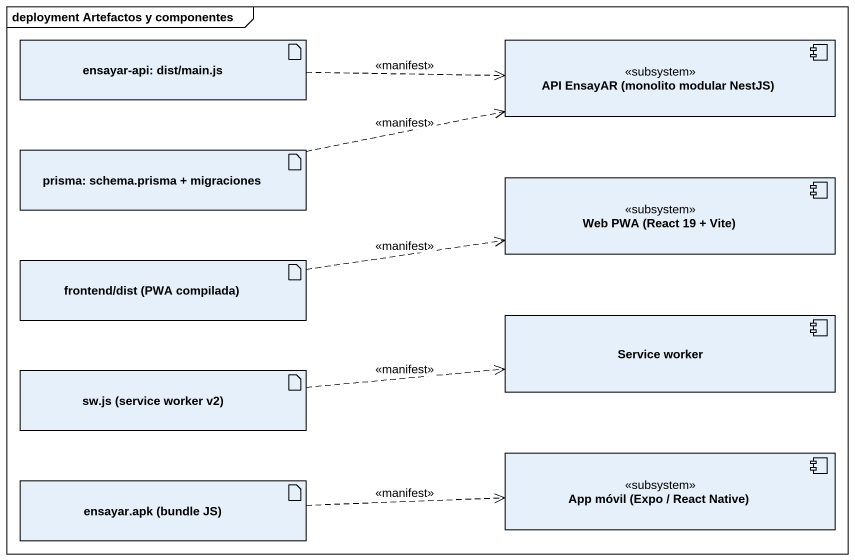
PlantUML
@startuml
mainframe deployment Artefactos y componentes
artifact "ensayar-api: dist/main.js" as ensayar_api_dist_main_js
component "API EnsayAR (monolito modular NestJS)" as API_EnsayAR_monolito <<subsystem>>
artifact "prisma: schema.prisma + migraciones" as prisma_schema_prisma
component "Web PWA (React 19 + Vite)" as Web_PWA_React_19_Vite <<subsystem>>
artifact "frontend/dist (PWA compilada)" as frontend_dist_PWA_compilada
component "Service worker" as Service_worker
artifact "sw.js (service worker v2)" as sw_js_service_worker_v2
component "App móvil (Expo / React Native)" as App_móvil_Expo_React_Native <<subsystem>>
artifact "ensayar.apk (bundle JS)" as ensayar_apk_bundle_JS
ensayar_api_dist_main_js .right.> API_EnsayAR_monolito : <<manifest>>
prisma_schema_prisma .right.> API_EnsayAR_monolito : <<manifest>>
frontend_dist_PWA_compilada .right.> Web_PWA_React_19_Vite : <<manifest>>
sw_js_service_worker_v2 .right.> Service_worker : <<manifest>>
ensayar_apk_bundle_JS .right.> App_móvil_Expo_React_Native : <<manifest>>
@enduml
